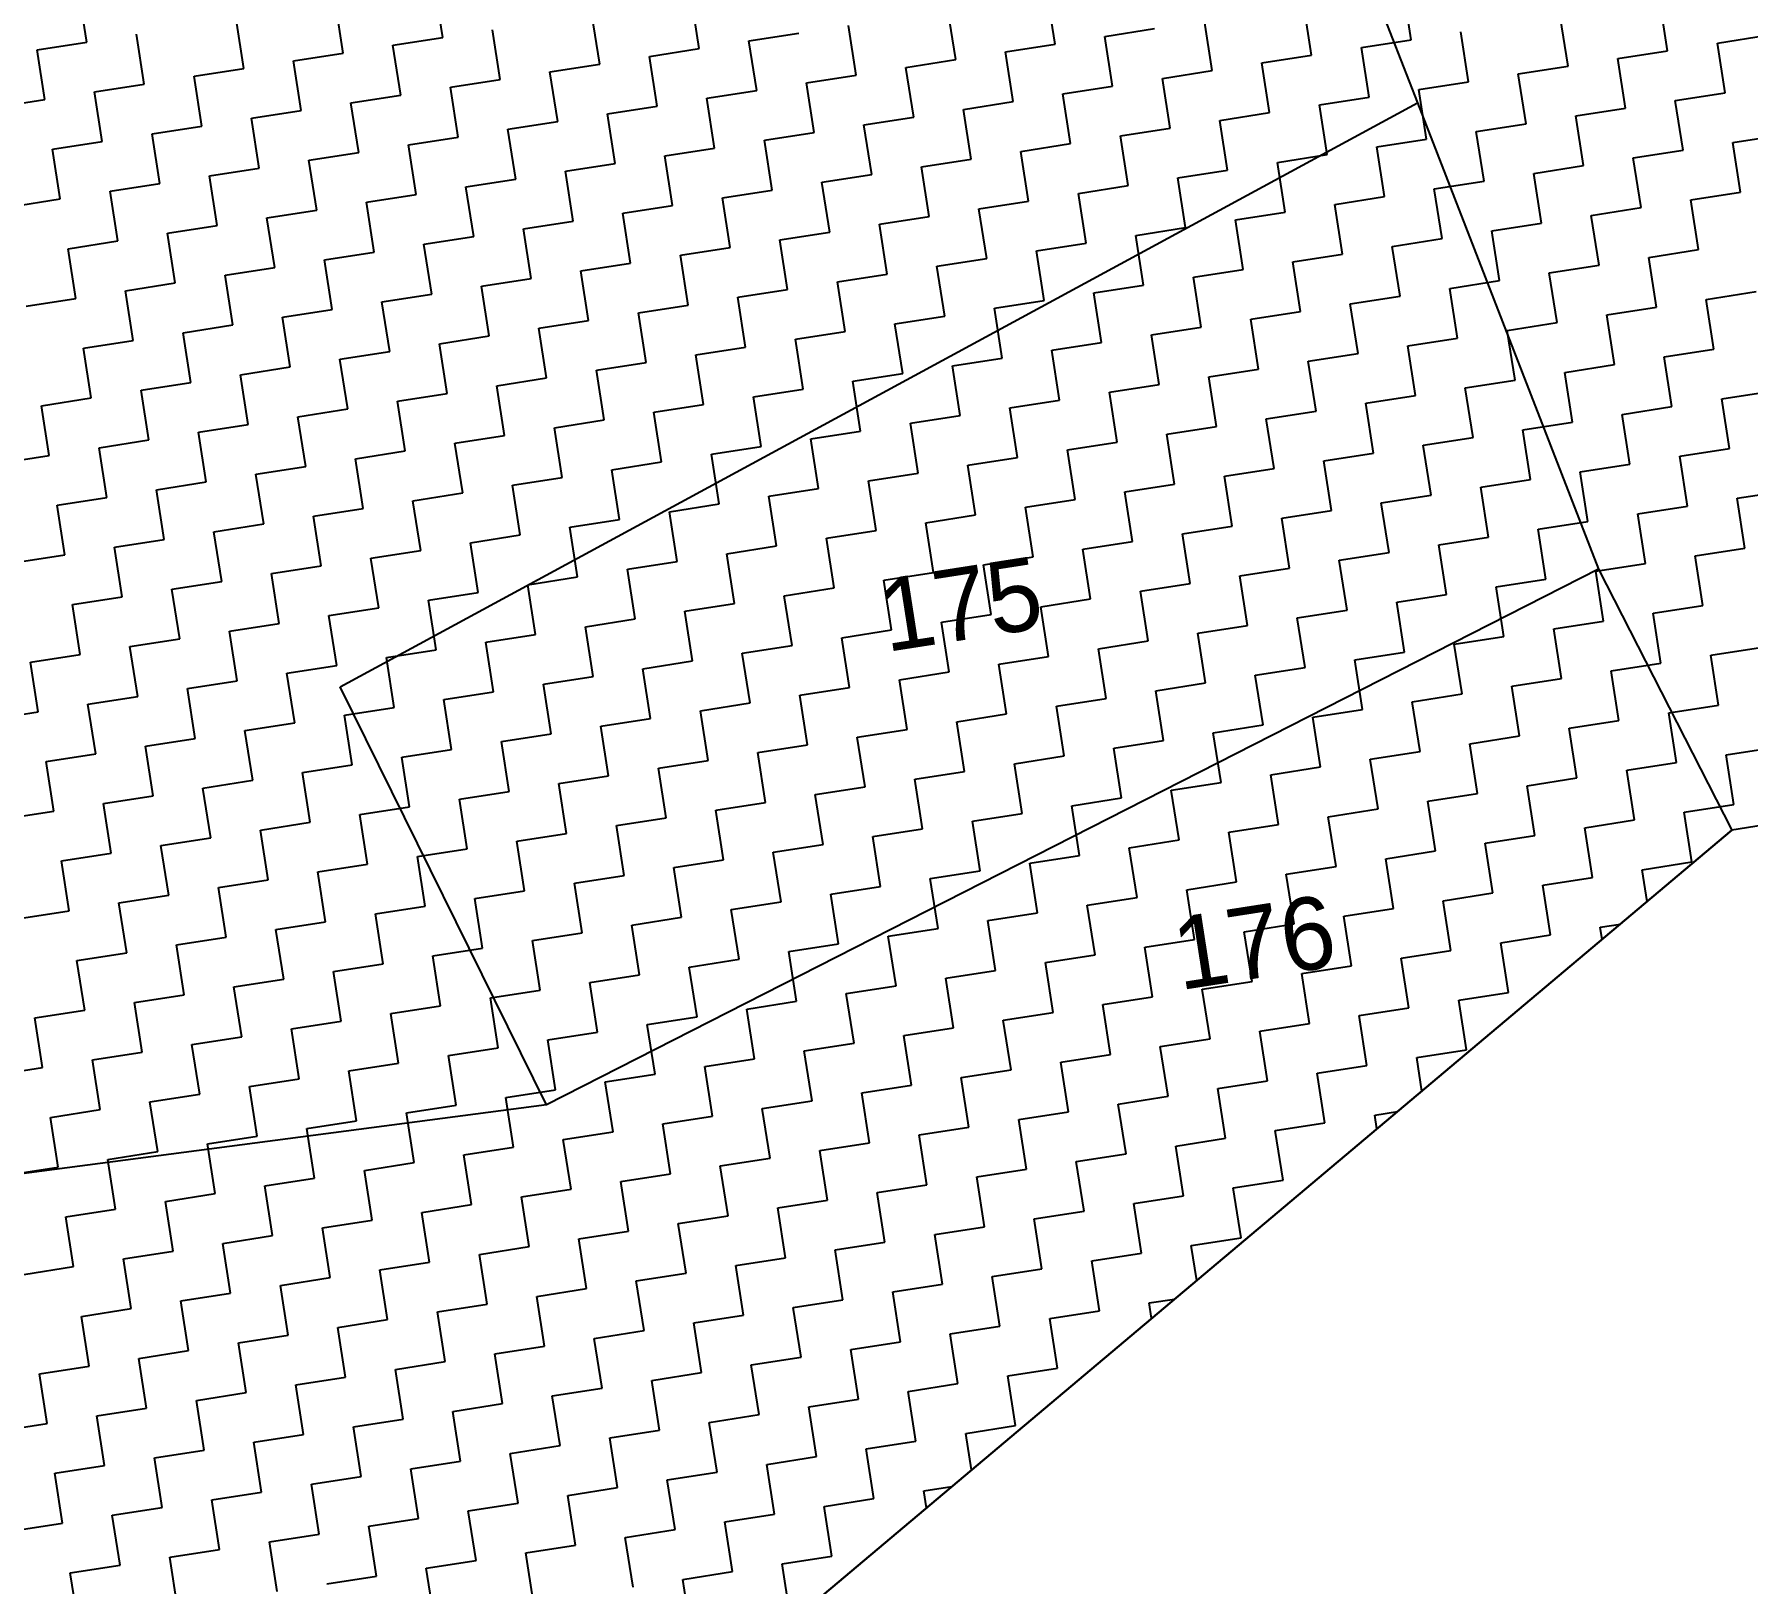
# Model space of a CAD drawing. Header units: metres. Extents: x 288492 to 290465, y 1999120 to 2001541.
# Drawn here: x 289925 to 290093.8, y 1999695.8 to 1999848.5 of the extents above; entities that cross this region are included whole.
import ezdxf
from ezdxf.enums import TextEntityAlignment as Align

# ---------------------------------------------------------------- set-up
doc = ezdxf.new("R2010")
doc.units = ezdxf.units.M
doc.header["$MEASUREMENT"] = 0
for name, color, linetype in [('POLY_HATCH', 12, 'Continuous'), ('POLY_PARCEL', 6, 'Continuous'), ('TEXT_PARCEL', 7, 'Continuous'), ('V_BOUND_LINE', 7, 'Continuous')]:
    doc.layers.add(name, color=color, linetype=linetype)
doc.styles.add('TEXT_MAP', font='KRDEV050.TTF')

# ---------------------------------------------------------------- blocks, each defined once
blk = doc.blocks.new('25')
at = {"layer": 'POLY_HATCH', "linetype": 'Continuous'}
for p, q in [((289985.35, 1999811.92), (289984.58, 1999816.98)), ((289949.19, 1999811.61), (289948.42, 1999816.67)), ((289975.24, 1999810.39), (289974.47, 1999815.45)), ((290011.4, 1999810.7), (290010.63, 1999815.76)), ((290047.56, 1999811.01), (290046.79, 1999816.07)), ((290083.72, 1999811.33), (290082.96, 1999816.38)), ((290109.77, 1999810.1), (290109, 1999815.16)), ((289965.12, 1999808.86), (289964.36, 1999813.91)), ((290001.29, 1999809.17), (290000.52, 1999814.22)), ((290037.45, 1999809.48), (290036.68, 1999814.54)), ((290063.5, 1999808.26), (290062.73, 1999813.31)), ((290073.61, 1999809.79), (290072.84, 1999814.85)), ((290099.66, 1999808.57), (290098.89, 1999813.63)), ((289944.13, 1999810.84), (289949.19, 1999811.61)), ((289955.01, 1999807.32), (289954.24, 1999812.38)), ((289980.29, 1999811.16), (289985.35, 1999811.92)), ((289991.17, 1999807.63), (289990.41, 1999812.69)), ((290016.46, 1999811.47), (290021.51, 1999812.24)), ((290017.22, 1999806.41), (290016.46, 1999811.47)), ((290027.33, 1999807.95), (290026.57, 1999813)), ((290052.62, 1999811.78), (290057.67, 1999812.55)), ((290053.38, 1999806.72), (290052.62, 1999811.78)), ((290089.55, 1999807.04), (290088.78, 1999812.09)), ((290114.83, 1999810.87), (290119.88, 1999811.64)), ((289944.9, 1999805.79), (289944.13, 1999810.84)), ((289970.18, 1999809.62), (289975.24, 1999810.39)), ((289981.06, 1999806.1), (289980.29, 1999811.16)), ((290006.34, 1999809.93), (290011.4, 1999810.7)), ((290007.11, 1999804.88), (290006.34, 1999809.93)), ((290042.5, 1999810.25), (290047.56, 1999811.01)), ((290043.27, 1999805.19), (290042.5, 1999810.25)), ((290068.55, 1999809.02), (290073.61, 1999809.79)), ((290078.67, 1999810.56), (290083.72, 1999811.33)), ((290079.43, 1999805.5), (290078.67, 1999810.56)), ((290104.71, 1999809.34), (290109.77, 1999810.1)), ((290115.59, 1999805.81), (290114.83, 1999810.87)), ((289960.07, 1999808.09), (289965.12, 1999808.86)), ((289960.83, 1999803.03), (289960.07, 1999808.09)), ((289970.95, 1999804.57), (289970.18, 1999809.62)), ((289996.23, 1999808.4), (290001.29, 1999809.17)), ((289997, 1999803.34), (289996.23, 1999808.4)), ((290032.39, 1999808.71), (290037.45, 1999809.48)), ((290033.16, 1999803.66), (290032.39, 1999808.71)), ((290058.44, 1999807.49), (290063.5, 1999808.26)), ((290069.32, 1999803.97), (290068.55, 1999809.02)), ((290094.6, 1999807.8), (290099.66, 1999808.57)), ((290105.48, 1999804.28), (290104.71, 1999809.34)), ((289949.95, 1999806.56), (289955.01, 1999807.32)), ((289950.72, 1999801.5), (289949.95, 1999806.56)), ((289986.12, 1999806.87), (289991.17, 1999807.63)), ((289986.88, 1999801.81), (289986.12, 1999806.87)), ((290012.17, 1999805.65), (290017.22, 1999806.41)), ((290022.28, 1999807.18), (290027.33, 1999807.95)), ((290023.05, 1999802.12), (290022.28, 1999807.18)), ((290048.33, 1999805.96), (290053.38, 1999806.72)), ((290059.21, 1999802.43), (290058.44, 1999807.49)), ((290084.49, 1999806.27), (290089.55, 1999807.04)), ((290085.26, 1999801.21), (290084.49, 1999806.27)), ((290095.37, 1999802.75), (290094.6, 1999807.8)), ((289939.84, 1999805.02), (289944.9, 1999805.79)), ((289965.89, 1999803.8), (289970.95, 1999804.57)), ((289976, 1999805.33), (289981.06, 1999806.1)), ((289976.77, 1999800.28), (289976, 1999805.33)), ((290002.05, 1999804.11), (290007.11, 1999804.88)), ((290012.93, 1999800.59), (290012.17, 1999805.65)), ((290038.21, 1999804.42), (290043.27, 1999805.19)), ((290049.09, 1999800.9), (290048.33, 1999805.96)), ((290074.38, 1999804.74), (290079.43, 1999805.5)), ((290075.14, 1999799.68), (290074.38, 1999804.74)), ((290110.54, 1999805.05), (290115.59, 1999805.81)), ((290111.3, 1999799.99), (290110.54, 1999805.05)), ((289955.78, 1999802.27), (289960.83, 1999803.03)), ((289966.66, 1999798.74), (289965.89, 1999803.8)), ((289991.94, 1999802.58), (289997, 1999803.34)), ((290002.82, 1999799.06), (290002.05, 1999804.11)), ((290028.1, 1999802.89), (290033.16, 1999803.66)), ((290028.87, 1999797.83), (290028.1, 1999802.89)), ((290038.98, 1999799.37), (290038.21, 1999804.42)), ((290064.26, 1999803.2), (290069.32, 1999803.97)), ((290065.03, 1999798.14), (290064.26, 1999803.2)), ((290100.43, 1999803.51), (290105.48, 1999804.28)), ((290101.19, 1999798.46), (290100.43, 1999803.51)), ((289945.67, 1999800.73), (289950.72, 1999801.5)), ((289956.55, 1999797.21), (289955.78, 1999802.27)), ((289981.83, 1999801.04), (289986.88, 1999801.81)), ((289982.59, 1999795.99), (289981.83, 1999801.04)), ((289992.71, 1999797.52), (289991.94, 1999802.58)), ((290017.99, 1999801.36), (290023.05, 1999802.12)), ((290018.76, 1999796.3), (290017.99, 1999801.36)), ((290054.15, 1999801.67), (290059.21, 1999802.43)), ((290054.92, 1999796.61), (290054.15, 1999801.67)), ((290080.2, 1999800.45), (290085.26, 1999801.21)), ((290090.31, 1999801.98), (290095.37, 1999802.75)), ((290091.08, 1999796.92), (290090.31, 1999801.98)), ((290116.36, 1999800.76), (290121.42, 1999801.52)), ((289946.43, 1999795.68), (289945.67, 1999800.73)), ((289971.71, 1999799.51), (289976.77, 1999800.28)), ((289972.48, 1999794.45), (289971.71, 1999799.51)), ((290007.88, 1999799.82), (290012.93, 1999800.59)), ((290008.64, 1999794.77), (290007.88, 1999799.82)), ((290033.93, 1999798.6), (290038.98, 1999799.37)), ((290044.04, 1999800.13), (290049.09, 1999800.9)), ((290044.8, 1999795.08), (290044.04, 1999800.13)), ((290070.09, 1999798.91), (290075.14, 1999799.68)), ((290080.97, 1999795.39), (290080.2, 1999800.45)), ((290106.25, 1999799.22), (290111.3, 1999799.99)), ((290117.13, 1999795.7), (290116.36, 1999800.76)), ((289961.6, 1999797.98), (289966.66, 1999798.74)), ((289962.37, 1999792.92), (289961.6, 1999797.98)), ((289997.76, 1999798.29), (290002.82, 1999799.06)), ((289998.53, 1999793.23), (289997.76, 1999798.29)), ((290023.81, 1999797.07), (290028.87, 1999797.83)), ((290034.69, 1999793.54), (290033.93, 1999798.6)), ((290059.97, 1999797.38), (290065.03, 1999798.14)), ((290070.85, 1999793.86), (290070.09, 1999798.91)), ((290096.14, 1999797.69), (290101.19, 1999798.46)), ((290096.9, 1999792.63), (290096.14, 1999797.69)), ((290107.02, 1999794.17), (290106.25, 1999799.22)), ((289951.49, 1999796.44), (289956.55, 1999797.21)), ((289952.26, 1999791.39), (289951.49, 1999796.44)), ((289977.54, 1999795.22), (289982.59, 1999795.99)), ((289987.65, 1999796.75), (289992.71, 1999797.52)), ((289988.42, 1999791.7), (289987.65, 1999796.75)), ((290013.7, 1999795.53), (290018.76, 1999796.3)), ((290024.58, 1999792.01), (290023.81, 1999797.07)), ((290049.86, 1999795.84), (290054.92, 1999796.61)), ((290050.63, 1999790.79), (290049.86, 1999795.84)), ((290060.74, 1999792.32), (290059.97, 1999797.38)), ((290086.02, 1999796.16), (290091.08, 1999796.92)), ((290086.79, 1999791.1), (290086.02, 1999796.16)), ((289941.38, 1999794.91), (289946.43, 1999795.68)), ((289967.42, 1999793.69), (289972.48, 1999794.45)), ((289978.3, 1999790.16), (289977.54, 1999795.22)), ((290003.59, 1999794), (290008.64, 1999794.77)), ((290014.47, 1999790.48), (290013.7, 1999795.53)), ((290039.75, 1999794.31), (290044.8, 1999795.08)), ((290040.52, 1999789.25), (290039.75, 1999794.31)), ((290075.91, 1999794.62), (290080.97, 1999795.39)), ((290076.68, 1999789.57), (290075.91, 1999794.62)), ((290101.96, 1999793.4), (290107.02, 1999794.17)), ((290112.07, 1999794.93), (290117.13, 1999795.7)), ((290112.84, 1999789.88), (290112.07, 1999794.93)), ((289957.31, 1999792.15), (289962.37, 1999792.92)), ((289968.19, 1999788.63), (289967.42, 1999793.69)), ((289993.47, 1999792.46), (289998.53, 1999793.23)), ((289994.24, 1999787.41), (289993.47, 1999792.46)), ((290004.35, 1999788.94), (290003.59, 1999794)), ((290029.64, 1999792.78), (290034.69, 1999793.54)), ((290030.4, 1999787.72), (290029.64, 1999792.78)), ((290055.68, 1999791.55), (290060.74, 1999792.32)), ((290065.8, 1999793.09), (290070.85, 1999793.86)), ((290066.56, 1999788.03), (290065.8, 1999793.09)), ((290091.85, 1999791.87), (290096.9, 1999792.63)), ((290102.73, 1999788.34), (290101.96, 1999793.4)), ((289947.2, 1999790.62), (289952.26, 1999791.39)), ((289947.97, 1999785.56), (289947.2, 1999790.62)), ((289958.08, 1999787.1), (289957.31, 1999792.15)), ((289983.36, 1999790.93), (289988.42, 1999791.7)), ((289984.13, 1999785.87), (289983.36, 1999790.93)), ((290019.52, 1999791.24), (290024.58, 1999792.01)), ((290020.29, 1999786.19), (290019.52, 1999791.24)), ((290045.57, 1999790.02), (290050.63, 1999790.79)), ((290056.45, 1999786.5), (290055.68, 1999791.55)), ((290081.73, 1999790.33), (290086.79, 1999791.1)), ((290092.61, 1999786.81), (290091.85, 1999791.87)), ((289973.25, 1999789.4), (289978.3, 1999790.16)), ((289974.01, 1999784.34), (289973.25, 1999789.4)), ((289999.3, 1999788.18), (290004.35, 1999788.94)), ((290009.41, 1999789.71), (290014.47, 1999790.48)), ((290010.18, 1999784.65), (290009.41, 1999789.71)), ((290035.46, 1999788.49), (290040.52, 1999789.25)), ((290046.34, 1999784.96), (290045.57, 1999790.02)), ((290071.62, 1999788.8), (290076.68, 1999789.57)), ((290082.5, 1999785.28), (290081.73, 1999790.33)), ((290107.78, 1999789.11), (290112.84, 1999789.88)), ((290108.55, 1999784.05), (290107.78, 1999789.11)), ((289953.02, 1999786.33), (289958.08, 1999787.1)), ((289963.14, 1999787.86), (289968.19, 1999788.63)), ((289963.9, 1999782.81), (289963.14, 1999787.86)), ((289989.18, 1999786.64), (289994.24, 1999787.41)), ((290000.06, 1999783.12), (289999.3, 1999788.18)), ((290025.35, 1999786.95), (290030.4, 1999787.72)), ((290036.23, 1999783.43), (290035.46, 1999788.49)), ((290061.51, 1999787.27), (290066.56, 1999788.03)), ((290062.27, 1999782.21), (290061.51, 1999787.27)), ((290072.39, 1999783.74), (290071.62, 1999788.8)), ((290097.67, 1999787.58), (290102.73, 1999788.34)), ((290098.44, 1999782.52), (290097.67, 1999787.58)), ((289942.91, 1999784.8), (289947.97, 1999785.56)), ((289953.79, 1999781.27), (289953.02, 1999786.33)), ((289979.07, 1999785.11), (289984.13, 1999785.87)), ((289989.95, 1999781.59), (289989.18, 1999786.64)), ((290015.23, 1999785.42), (290020.29, 1999786.19)), ((290016, 1999780.36), (290015.23, 1999785.42)), ((290026.11, 1999781.9), (290025.35, 1999786.95)), ((290051.39, 1999785.73), (290056.45, 1999786.5)), ((290052.16, 1999780.68), (290051.39, 1999785.73)), ((290087.56, 1999786.04), (290092.61, 1999786.81)), ((290088.32, 1999780.99), (290087.56, 1999786.04)), ((290113.61, 1999784.82), (290118.66, 1999785.59)), ((289968.96, 1999783.57), (289974.01, 1999784.34)), ((289979.84, 1999780.05), (289979.07, 1999785.11)), ((290005.12, 1999783.89), (290010.18, 1999784.65)), ((290005.89, 1999778.83), (290005.12, 1999783.89)), ((290041.28, 1999784.2), (290046.34, 1999784.96)), ((290042.05, 1999779.14), (290041.28, 1999784.2)), ((290067.33, 1999782.98), (290072.39, 1999783.74)), ((290077.44, 1999784.51), (290082.5, 1999785.28)), ((290078.21, 1999779.45), (290077.44, 1999784.51)), ((290103.49, 1999783.29), (290108.55, 1999784.05)), ((290114.37, 1999779.76), (290113.61, 1999784.82)), ((289958.85, 1999782.04), (289963.9, 1999782.81)), ((289959.61, 1999776.98), (289958.85, 1999782.04)), ((289969.73, 1999778.52), (289968.96, 1999783.57)), ((289995.01, 1999782.35), (290000.06, 1999783.12)), ((289995.77, 1999777.3), (289995.01, 1999782.35)), ((290021.06, 1999781.13), (290026.11, 1999781.9)), ((290031.17, 1999782.66), (290036.23, 1999783.43)), ((290031.94, 1999777.61), (290031.17, 1999782.66)), ((290057.22, 1999781.44), (290062.27, 1999782.21)), ((290068.1, 1999777.92), (290067.33, 1999782.98)), ((290093.38, 1999781.75), (290098.44, 1999782.52)), ((290104.26, 1999778.23), (290103.49, 1999783.29)), ((289948.73, 1999780.51), (289953.79, 1999781.27)), ((289949.5, 1999775.45), (289948.73, 1999780.51)), ((289984.89, 1999780.82), (289989.95, 1999781.59)), ((289985.66, 1999775.76), (289984.89, 1999780.82)), ((290010.94, 1999779.6), (290016, 1999780.36)), ((290021.82, 1999776.07), (290021.06, 1999781.13)), ((290047.11, 1999779.91), (290052.16, 1999780.68)), ((290057.99, 1999776.39), (290057.22, 1999781.44)), ((290083.27, 1999780.22), (290088.32, 1999780.99)), ((290084.03, 1999775.16), (290083.27, 1999780.22)), ((290094.15, 1999776.7), (290093.38, 1999781.75)), ((289964.67, 1999777.75), (289969.73, 1999778.52)), ((289974.78, 1999779.28), (289979.84, 1999780.05)), ((289975.55, 1999774.23), (289974.78, 1999779.28)), ((290000.83, 1999778.06), (290005.89, 1999778.83)), ((290011.71, 1999774.54), (290010.94, 1999779.6)), ((290036.99, 1999778.37), (290042.05, 1999779.14)), ((290047.87, 1999774.85), (290047.11, 1999779.91)), ((290073.15, 1999778.69), (290078.21, 1999779.45)), ((290073.92, 1999773.63), (290073.15, 1999778.69)), ((290109.32, 1999779), (290114.37, 1999779.76)), ((290110.08, 1999773.94), (290109.32, 1999779)), ((289954.56, 1999776.22), (289959.61, 1999776.98)), ((289965.44, 1999772.69), (289964.67, 1999777.75)), ((289990.72, 1999776.53), (289995.77, 1999777.3)), ((290001.6, 1999773.01), (290000.83, 1999778.06)), ((290026.88, 1999776.84), (290031.94, 1999777.61)), ((290027.65, 1999771.78), (290026.88, 1999776.84)), ((290037.76, 1999773.32), (290036.99, 1999778.37)), ((290063.04, 1999777.15), (290068.1, 1999777.92)), ((290063.81, 1999772.1), (290063.04, 1999777.15)), ((290089.09, 1999775.93), (290094.15, 1999776.7)), ((290099.2, 1999777.46), (290104.26, 1999778.23)), ((290099.97, 1999772.41), (290099.2, 1999777.46)), ((289944.44, 1999774.68), (289949.5, 1999775.45)), ((289955.32, 1999771.16), (289954.56, 1999776.22)), ((289980.61, 1999774.99), (289985.66, 1999775.76)), ((289981.37, 1999769.94), (289980.61, 1999774.99)), ((289991.48, 1999771.47), (289990.72, 1999776.53)), ((290016.77, 1999775.31), (290021.82, 1999776.07)), ((290017.53, 1999770.25), (290016.77, 1999775.31)), ((290052.93, 1999775.62), (290057.99, 1999776.39)), ((290053.7, 1999770.56), (290052.93, 1999775.62)), ((290078.98, 1999774.4), (290084.03, 1999775.16)), ((290089.86, 1999770.87), (290089.09, 1999775.93)), ((290115.14, 1999774.71), (290120.2, 1999775.48)), ((289945.21, 1999769.63), (289944.44, 1999774.68)), ((289970.49, 1999773.46), (289975.55, 1999774.23)), ((289971.26, 1999768.4), (289970.49, 1999773.46)), ((290006.65, 1999773.77), (290011.71, 1999774.54)), ((290007.42, 1999768.72), (290006.65, 1999773.77)), ((290032.7, 1999772.55), (290037.76, 1999773.32)), ((290042.82, 1999774.08), (290047.87, 1999774.85)), ((290043.58, 1999769.03), (290042.82, 1999774.08)), ((290068.86, 1999772.86), (290073.92, 1999773.63)), ((290079.74, 1999769.34), (290078.98, 1999774.4)), ((290105.03, 1999773.17), (290110.08, 1999773.94)), ((290105.79, 1999768.12), (290105.03, 1999773.17)), ((290115.91, 1999769.65), (290115.14, 1999774.71)), ((289960.38, 1999771.93), (289965.44, 1999772.69)), ((289961.15, 1999766.87), (289960.38, 1999771.93)), ((289986.43, 1999770.71), (289991.48, 1999771.47)), ((289996.54, 1999772.24), (290001.6, 1999773.01)), ((289997.31, 1999767.18), (289996.54, 1999772.24)), ((290022.59, 1999771.02), (290027.65, 1999771.78)), ((290033.47, 1999767.49), (290032.7, 1999772.55)), ((290058.75, 1999771.33), (290063.81, 1999772.1)), ((290069.63, 1999767.81), (290068.86, 1999772.86)), ((290094.91, 1999771.64), (290099.97, 1999772.41)), ((290095.68, 1999766.58), (290094.91, 1999771.64)), ((289950.27, 1999770.39), (289955.32, 1999771.16)), ((289951.03, 1999765.34), (289950.27, 1999770.39)), ((289976.32, 1999769.17), (289981.37, 1999769.94)), ((289987.2, 1999765.65), (289986.43, 1999770.71)), ((290012.48, 1999769.48), (290017.53, 1999770.25)), ((290023.36, 1999765.96), (290022.59, 1999771.02)), ((290048.64, 1999769.8), (290053.7, 1999770.56)), ((290049.41, 1999764.74), (290048.64, 1999769.8)), ((290059.52, 1999766.27), (290058.75, 1999771.33)), ((290084.8, 1999770.11), (290089.86, 1999770.87)), ((290085.57, 1999765.05), (290084.8, 1999770.11)), ((289940.15, 1999768.86), (289945.21, 1999769.63)), ((289966.2, 1999767.64), (289971.26, 1999768.4)), ((289977.08, 1999764.12), (289976.32, 1999769.17)), ((290002.36, 1999767.95), (290007.42, 1999768.72)), ((290003.13, 1999762.89), (290002.36, 1999767.95)), ((290013.24, 1999764.43), (290012.48, 1999769.48)), ((290038.53, 1999768.26), (290043.58, 1999769.03)), ((290039.29, 1999763.21), (290038.53, 1999768.26)), ((290074.69, 1999768.57), (290079.74, 1999769.34)), ((290075.46, 1999763.52), (290074.69, 1999768.57)), ((290100.74, 1999767.35), (290105.79, 1999768.12)), ((290110.85, 1999768.89), (290115.91, 1999769.65)), ((290111.62, 1999763.83), (290110.85, 1999768.89)), ((289956.09, 1999766.1), (289961.15, 1999766.87)), ((289966.97, 1999762.58), (289966.2, 1999767.64)), ((289992.25, 1999766.42), (289997.31, 1999767.18)), ((289993.02, 1999761.36), (289992.25, 1999766.42)), ((290028.41, 1999766.73), (290033.47, 1999767.49)), ((290029.18, 1999761.67), (290028.41, 1999766.73)), ((290054.46, 1999765.51), (290059.52, 1999766.27)), ((290064.58, 1999767.04), (290069.63, 1999767.81)), ((290065.34, 1999761.98), (290064.58, 1999767.04)), ((290090.62, 1999765.82), (290095.68, 1999766.58)), ((290101.5, 1999762.29), (290100.74, 1999767.35)), ((289945.98, 1999764.57), (289951.03, 1999765.34)), ((289946.74, 1999759.51), (289945.98, 1999764.57)), ((289956.86, 1999761.05), (289956.09, 1999766.1)), ((289982.14, 1999764.88), (289987.2, 1999765.65)), ((289982.91, 1999759.83), (289982.14, 1999764.88)), ((290018.3, 1999765.19), (290023.36, 1999765.96)), ((290019.07, 1999760.14), (290018.3, 1999765.19)), ((290044.35, 1999763.97), (290049.41, 1999764.74)), ((290055.23, 1999760.45), (290054.46, 1999765.51)), ((290080.51, 1999764.28), (290085.57, 1999765.05)), ((290091.39, 1999760.76), (290090.62, 1999765.82)), ((290116.67, 1999764.6), (290121.73, 1999765.36)), ((290117.44, 1999759.54), (290116.67, 1999764.6)), ((289972.03, 1999763.35), (289977.08, 1999764.12)), ((289972.79, 1999758.29), (289972.03, 1999763.35)), ((289998.08, 1999762.13), (290003.13, 1999762.89)), ((290008.19, 1999763.66), (290013.24, 1999764.43)), ((290008.95, 1999758.6), (290008.19, 1999763.66)), ((290034.24, 1999762.44), (290039.29, 1999763.21)), ((290045.12, 1999758.92), (290044.35, 1999763.97)), ((290070.4, 1999762.75), (290075.46, 1999763.52)), ((290071.17, 1999757.69), (290070.4, 1999762.75)), ((290081.28, 1999759.23), (290080.51, 1999764.28)), ((290106.56, 1999763.06), (290111.62, 1999763.83)), ((290107.33, 1999758.01), (290106.56, 1999763.06)), ((289951.8, 1999760.28), (289956.86, 1999761.05)), ((289961.91, 1999761.81), (289966.97, 1999762.58)), ((289962.68, 1999756.76), (289961.91, 1999761.81)), ((289987.96, 1999760.59), (289993.02, 1999761.36)), ((289998.84, 1999757.07), (289998.08, 1999762.13)), ((290024.12, 1999760.9), (290029.18, 1999761.67)), ((290035, 1999757.38), (290034.24, 1999762.44)), ((290060.29, 1999761.22), (290065.34, 1999761.98)), ((290061.05, 1999756.16), (290060.29, 1999761.22)), ((290096.45, 1999761.53), (290101.5, 1999762.29)), ((290097.21, 1999756.47), (290096.45, 1999761.53)), ((289941.69, 1999758.75), (289946.74, 1999759.51)), ((289952.57, 1999755.22), (289951.8, 1999760.28)), ((289977.85, 1999759.06), (289982.91, 1999759.83)), ((289988.73, 1999755.54), (289987.96, 1999760.59)), ((290014.01, 1999759.37), (290019.07, 1999760.14)), ((290014.78, 1999754.31), (290014.01, 1999759.37)), ((290024.89, 1999755.85), (290024.12, 1999760.9)), ((290050.17, 1999759.68), (290055.23, 1999760.45)), ((290050.94, 1999754.63), (290050.17, 1999759.68)), ((290086.33, 1999759.99), (290091.39, 1999760.76)), ((290087.1, 1999754.94), (290086.33, 1999759.99)), ((290112.38, 1999758.77), (290117.44, 1999759.54)), ((289967.74, 1999757.53), (289972.79, 1999758.29)), ((289968.5, 1999752.47), (289967.74, 1999757.53)), ((289978.62, 1999754), (289977.85, 1999759.06)), ((290003.9, 1999757.84), (290008.95, 1999758.6)), ((290004.67, 1999752.78), (290003.9, 1999757.84)), ((290040.06, 1999758.15), (290045.12, 1999758.92)), ((290040.83, 1999753.09), (290040.06, 1999758.15)), ((290066.11, 1999756.93), (290071.17, 1999757.69)), ((290076.22, 1999758.46), (290081.28, 1999759.23)), ((290076.99, 1999753.4), (290076.22, 1999758.46)), ((290102.27, 1999757.24), (290107.33, 1999758.01)), ((290113.15, 1999753.72), (290112.38, 1999758.77)), ((289957.62, 1999755.99), (289962.68, 1999756.76)), ((289958.39, 1999750.93), (289957.62, 1999755.99)), ((289993.79, 1999756.3), (289998.84, 1999757.07)), ((289994.55, 1999751.25), (289993.79, 1999756.3)), ((290019.83, 1999755.08), (290024.89, 1999755.85)), ((290029.95, 1999756.61), (290035, 1999757.38)), ((290030.71, 1999751.56), (290029.95, 1999756.61)), ((290056, 1999755.39), (290061.05, 1999756.16)), ((290066.88, 1999751.87), (290066.11, 1999756.93)), ((290092.16, 1999755.7), (290097.21, 1999756.47)), ((290103.04, 1999752.18), (290102.27, 1999757.24)), ((289947.51, 1999754.46), (289952.57, 1999755.22)), ((289948.28, 1999749.4), (289947.51, 1999754.46)), ((289983.67, 1999754.77), (289988.73, 1999755.54)), ((289984.44, 1999749.71), (289983.67, 1999754.77)), ((290009.72, 1999753.55), (290014.78, 1999754.31)), ((290020.6, 1999750.02), (290019.83, 1999755.08)), ((290045.88, 1999753.86), (290050.94, 1999754.63)), ((290056.76, 1999750.34), (290056, 1999755.39)), ((290082.05, 1999754.17), (290087.1, 1999754.94)), ((290082.81, 1999749.11), (290082.05, 1999754.17)), ((290092.92, 1999750.65), (290092.16, 1999755.7)), ((289963.45, 1999751.7), (289968.5, 1999752.47)), ((289973.56, 1999753.24), (289978.62, 1999754)), ((289974.33, 1999748.18), (289973.56, 1999753.24)), ((289999.61, 1999752.01), (290004.67, 1999752.78)), ((290010.49, 1999748.49), (290009.72, 1999753.55)), ((290035.77, 1999752.33), (290040.83, 1999753.09)), ((290036.54, 1999747.27), (290035.77, 1999752.33)), ((290046.65, 1999748.8), (290045.88, 1999753.86)), ((290071.93, 1999752.64), (290076.99, 1999753.4)), ((290072.7, 1999747.58), (290071.93, 1999752.64)), ((290108.09, 1999752.95), (290113.15, 1999753.72)), ((290108.86, 1999747.89), (290108.09, 1999752.95)), ((289953.33, 1999750.17), (289958.39, 1999750.93)), ((289964.21, 1999746.65), (289963.45, 1999751.7)), ((289989.5, 1999750.48), (289994.55, 1999751.25)), ((290000.38, 1999746.96), (289999.61, 1999752.01)), ((290025.66, 1999750.79), (290030.71, 1999751.56)), ((290026.42, 1999745.74), (290025.66, 1999750.79)), ((290061.82, 1999751.1), (290066.88, 1999751.87)), ((290062.59, 1999746.05), (290061.82, 1999751.1)), ((290087.87, 1999749.88), (290092.92, 1999750.65)), ((290097.98, 1999751.42), (290103.04, 1999752.18)), ((290098.75, 1999746.36), (290097.98, 1999751.42)), ((289943.22, 1999748.63), (289948.28, 1999749.4)), ((289954.1, 1999745.11), (289953.33, 1999750.17)), ((289979.38, 1999748.95), (289984.44, 1999749.71)), ((289980.15, 1999743.89), (289979.38, 1999748.95)), ((289990.26, 1999745.42), (289989.5, 1999750.48)), ((290015.54, 1999749.26), (290020.6, 1999750.02)), ((290016.31, 1999744.2), (290015.54, 1999749.26)), ((290041.59, 1999748.04), (290046.65, 1999748.8)), ((290051.71, 1999749.57), (290056.76, 1999750.34)), ((290052.47, 1999744.51), (290051.71, 1999749.57)), ((290077.76, 1999748.35), (290082.81, 1999749.11)), ((290088.64, 1999744.83), (290087.87, 1999749.88)), ((290113.92, 1999748.66), (290118.97, 1999749.43)), ((289943.99, 1999743.58), (289943.22, 1999748.63)), ((289969.27, 1999747.41), (289974.33, 1999748.18)), ((289970.04, 1999742.36), (289969.27, 1999747.41)), ((290005.43, 1999747.72), (290010.49, 1999748.49)), ((290006.2, 1999742.67), (290005.43, 1999747.72)), ((290031.48, 1999746.5), (290036.54, 1999747.27)), ((290042.36, 1999742.98), (290041.59, 1999748.04)), ((290067.64, 1999746.81), (290072.7, 1999747.58)), ((290078.52, 1999743.29), (290077.76, 1999748.35)), ((290103.8, 1999747.13), (290108.86, 1999747.89)), ((290104.57, 1999742.07), (290103.8, 1999747.13)), ((290114.68, 1999743.6), (290113.92, 1999748.66)), ((289959.16, 1999745.88), (289964.21, 1999746.65)), ((289959.92, 1999740.82), (289959.16, 1999745.88)), ((289985.21, 1999744.66), (289990.26, 1999745.42)), ((289995.32, 1999746.19), (290000.38, 1999746.96)), ((289996.09, 1999741.13), (289995.32, 1999746.19)), ((290021.37, 1999744.97), (290026.42, 1999745.74)), ((290032.25, 1999741.45), (290031.48, 1999746.5)), ((290057.53, 1999745.28), (290062.59, 1999746.05)), ((290068.41, 1999741.76), (290067.64, 1999746.81)), ((290093.69, 1999745.59), (290098.75, 1999746.36)), ((290094.46, 1999740.54), (290093.69, 1999745.59)), ((289938.93, 1999742.81), (289943.99, 1999743.58)), ((289949.04, 1999744.34), (289954.1, 1999745.11)), ((289949.81, 1999739.29), (289949.04, 1999744.34)), ((289975.09, 1999743.12), (289980.15, 1999743.89)), ((289985.97, 1999739.6), (289985.21, 1999744.66)), ((290011.26, 1999743.43), (290016.31, 1999744.2)), ((290022.14, 1999739.91), (290021.37, 1999744.97)), ((290047.42, 1999743.75), (290052.47, 1999744.51)), ((290048.18, 1999738.69), (290047.42, 1999743.75)), ((290058.3, 1999740.22), (290057.53, 1999745.28)), ((290083.58, 1999744.06), (290088.64, 1999744.83)), ((290084.35, 1999739), (290083.58, 1999744.06)), ((290109.63, 1999742.84), (290114.68, 1999743.6)), ((289964.98, 1999741.59), (289970.04, 1999742.36)), ((289975.86, 1999738.07), (289975.09, 1999743.12)), ((290001.14, 1999741.9), (290006.2, 1999742.67)), ((290001.91, 1999736.84), (290001.14, 1999741.9)), ((290012.02, 1999738.38), (290011.26, 1999743.43)), ((290037.3, 1999742.21), (290042.36, 1999742.98)), ((290038.07, 1999737.16), (290037.3, 1999742.21)), ((290073.47, 1999742.52), (290078.52, 1999743.29)), ((290074.23, 1999737.47), (290073.47, 1999742.52)), ((290099.52, 1999741.3), (290104.57, 1999742.07)), ((290110.39, 1999737.78), (290109.63, 1999742.84)), ((289954.87, 1999740.06), (289959.92, 1999740.82)), ((289965.75, 1999736.53), (289964.98, 1999741.59)), ((289991.03, 1999740.37), (289996.09, 1999741.13)), ((289991.8, 1999735.31), (289991.03, 1999740.37)), ((290027.19, 1999740.68), (290032.25, 1999741.45)), ((290027.96, 1999735.62), (290027.19, 1999740.68)), ((290053.24, 1999739.46), (290058.3, 1999740.22)), ((290063.35, 1999740.99), (290068.41, 1999741.76)), ((290064.12, 1999735.93), (290063.35, 1999740.99)), ((290089.4, 1999739.77), (290094.46, 1999740.54)), ((290100.28, 1999736.25), (290099.52, 1999741.3)), ((289944.76, 1999738.52), (289949.81, 1999739.29)), ((289945.52, 1999733.46), (289944.76, 1999738.52)), ((289955.63, 1999735), (289954.87, 1999740.06)), ((289980.92, 1999738.83), (289985.97, 1999739.6)), ((289981.68, 1999733.78), (289980.92, 1999738.83)), ((290006.97, 1999737.61), (290012.02, 1999738.38)), ((290017.08, 1999739.15), (290022.14, 1999739.91)), ((290017.85, 1999734.09), (290017.08, 1999739.15)), ((290043.13, 1999737.92), (290048.18, 1999738.69)), ((290054.01, 1999734.4), (290053.24, 1999739.46)), ((290079.29, 1999738.23), (290084.35, 1999739)), ((290090.17, 1999734.71), (290089.4, 1999739.77)), ((290115.45, 1999738.55), (290120.51, 1999739.31)), ((290116.22, 1999733.49), (290115.45, 1999738.55)), ((289970.8, 1999737.3), (289975.86, 1999738.07)), ((289971.57, 1999732.24), (289970.8, 1999737.3)), ((289996.85, 1999736.08), (290001.91, 1999736.84)), ((290007.73, 1999732.55), (290006.97, 1999737.61)), ((290033.01, 1999736.39), (290038.07, 1999737.16)), ((290043.89, 1999732.87), (290043.13, 1999737.92)), ((290069.18, 1999736.7), (290074.23, 1999737.47)), ((290069.94, 1999731.64), (290069.18, 1999736.7)), ((290080.06, 1999733.18), (290079.29, 1999738.23)), ((290105.34, 1999737.01), (290110.39, 1999737.78)), ((290106.11, 1999731.96), (290105.34, 1999737.01)), ((289950.58, 1999734.23), (289955.63, 1999735)), ((289960.69, 1999735.77), (289965.75, 1999736.53)), ((289961.46, 1999730.71), (289960.69, 1999735.77)), ((289986.74, 1999734.54), (289991.8, 1999735.31)), ((289997.62, 1999731.02), (289996.85, 1999736.08)), ((290022.9, 1999734.86), (290027.96, 1999735.62)), ((290033.78, 1999731.33), (290033.01, 1999736.39)), ((290059.06, 1999735.17), (290064.12, 1999735.93)), ((290059.83, 1999730.11), (290059.06, 1999735.17)), ((290095.23, 1999735.48), (290100.28, 1999736.25)), ((290095.99, 1999730.42), (290095.23, 1999735.48)), ((289940.47, 1999732.7), (289945.52, 1999733.46)), ((289951.35, 1999729.18), (289950.58, 1999734.23)), ((289976.63, 1999733.01), (289981.68, 1999733.78)), ((289987.51, 1999729.49), (289986.74, 1999734.54)), ((290012.79, 1999733.32), (290017.85, 1999734.09)), ((290013.56, 1999728.27), (290012.79, 1999733.32)), ((290023.67, 1999729.8), (290022.9, 1999734.86)), ((290048.95, 1999733.63), (290054.01, 1999734.4)), ((290049.72, 1999728.58), (290048.95, 1999733.63)), ((290075, 1999732.41), (290080.06, 1999733.18)), ((290085.11, 1999733.95), (290090.17, 1999734.71)), ((290085.88, 1999728.89), (290085.11, 1999733.95)), ((290111.16, 1999732.72), (290116.22, 1999733.49)), ((289966.51, 1999731.48), (289971.57, 1999732.24)), ((289967.28, 1999726.42), (289966.51, 1999731.48)), ((289977.39, 1999727.95), (289976.63, 1999733.01)), ((290002.68, 1999731.79), (290007.73, 1999732.55)), ((290003.44, 1999726.73), (290002.68, 1999731.79)), ((290038.84, 1999732.1), (290043.89, 1999732.87)), ((290039.61, 1999727.04), (290038.84, 1999732.1)), ((290064.89, 1999730.88), (290069.94, 1999731.64)), ((290075.77, 1999727.36), (290075, 1999732.41)), ((290101.05, 1999731.19), (290106.11, 1999731.96)), ((290111.93, 1999727.67), (290111.16, 1999732.72)), ((289956.4, 1999729.94), (289961.46, 1999730.71)), ((289957.17, 1999724.89), (289956.4, 1999729.94)), ((289992.56, 1999730.25), (289997.62, 1999731.02)), ((289993.33, 1999725.2), (289992.56, 1999730.25)), ((290018.61, 1999729.03), (290023.67, 1999729.8)), ((290028.73, 1999730.57), (290033.78, 1999731.33)), ((290029.49, 1999725.51), (290028.73, 1999730.57)), ((290054.77, 1999729.34), (290059.83, 1999730.11)), ((290065.65, 1999725.82), (290064.89, 1999730.88)), ((290090.94, 1999729.66), (290095.99, 1999730.42)), ((290091.7, 1999724.6), (290090.94, 1999729.66)), ((290101.82, 1999726.13), (290101.05, 1999731.19)), ((289946.29, 1999728.41), (289951.35, 1999729.18)), ((289947.06, 1999723.35), (289946.29, 1999728.41)), ((289972.34, 1999727.19), (289977.39, 1999727.95)), ((289982.45, 1999728.72), (289987.51, 1999729.49)), ((289983.22, 1999723.66), (289982.45, 1999728.72)), ((290008.5, 1999727.5), (290013.56, 1999728.27)), ((290019.38, 1999723.98), (290018.61, 1999729.03)), ((290044.66, 1999727.81), (290049.72, 1999728.58)), ((290055.54, 1999724.29), (290054.77, 1999729.34)), ((290080.82, 1999728.12), (290085.88, 1999728.89)), ((290081.59, 1999723.07), (290080.82, 1999728.12)), ((289962.23, 1999725.65), (289967.28, 1999726.42)), ((289973.1, 1999722.13), (289972.34, 1999727.19)), ((289998.39, 1999725.96), (290003.44, 1999726.73)), ((290009.27, 1999722.44), (290008.5, 1999727.5)), ((290034.55, 1999726.28), (290039.61, 1999727.04)), ((290035.32, 1999721.22), (290034.55, 1999726.28)), ((290045.43, 1999722.75), (290044.66, 1999727.81)), ((290070.71, 1999726.59), (290075.77, 1999727.36)), ((290071.48, 1999721.53), (290070.71, 1999726.59)), ((290106.87, 1999726.9), (290111.93, 1999727.67)), ((290107.36, 1999723.67), (290106.87, 1999726.9)), ((289952.11, 1999724.12), (289957.17, 1999724.89)), ((289962.99, 1999720.6), (289962.23, 1999725.65)), ((289988.27, 1999724.43), (289993.33, 1999725.2)), ((289989.04, 1999719.37), (289988.27, 1999724.43)), ((289999.15, 1999720.91), (289998.39, 1999725.96)), ((290024.44, 1999724.74), (290029.49, 1999725.51)), ((290025.2, 1999719.69), (290024.44, 1999724.74)), ((290060.6, 1999725.05), (290065.65, 1999725.82)), ((290061.36, 1999720), (290060.6, 1999725.05)), ((290086.65, 1999723.83), (290091.7, 1999724.6)), ((290096.76, 1999725.37), (290101.82, 1999726.13)), ((290097.53, 1999720.31), (290096.76, 1999725.37)), ((289942, 1999722.59), (289947.06, 1999723.35)), ((289952.88, 1999719.06), (289952.11, 1999724.12)), ((289978.16, 1999722.9), (289983.22, 1999723.66)), ((289978.93, 1999717.84), (289978.16, 1999722.9)), ((290014.32, 1999723.21), (290019.38, 1999723.98)), ((290015.09, 1999718.15), (290014.32, 1999723.21)), ((290040.37, 1999721.99), (290045.43, 1999722.75)), ((290050.48, 1999723.52), (290055.54, 1999724.29)), ((290051.25, 1999718.46), (290050.48, 1999723.52)), ((290076.53, 1999722.3), (290081.59, 1999723.07)), ((290087.41, 1999718.78), (290086.65, 1999723.83)), ((289968.05, 1999721.36), (289973.1, 1999722.13)), ((289968.82, 1999716.31), (289968.05, 1999721.36)), ((290004.21, 1999721.68), (290009.27, 1999722.44)), ((290004.98, 1999716.62), (290004.21, 1999721.68)), ((290030.26, 1999720.45), (290035.32, 1999721.22)), ((290041.14, 1999716.93), (290040.37, 1999721.99)), ((290066.42, 1999720.76), (290071.48, 1999721.53)), ((290077.3, 1999717.24), (290076.53, 1999722.3)), ((290102.58, 1999721.08), (290104.63, 1999721.39)), ((290102.77, 1999719.84), (290102.58, 1999721.08)), ((289957.94, 1999719.83), (289962.99, 1999720.6)), ((289958.7, 1999714.77), (289957.94, 1999719.83)), ((289983.98, 1999718.61), (289989.04, 1999719.37)), ((289994.1, 1999720.14), (289999.15, 1999720.91)), ((289994.86, 1999715.08), (289994.1, 1999720.14)), ((290020.15, 1999718.92), (290025.2, 1999719.69)), ((290031.03, 1999715.4), (290030.26, 1999720.45)), ((290056.31, 1999719.23), (290061.36, 1999720)), ((290057.07, 1999714.17), (290056.31, 1999719.23)), ((290067.19, 1999715.71), (290066.42, 1999720.76)), ((290092.47, 1999719.54), (290097.53, 1999720.31)), ((290093.24, 1999714.49), (290092.47, 1999719.54)), ((289947.82, 1999718.3), (289952.88, 1999719.06)), ((289948.59, 1999713.24), (289947.82, 1999718.3)), ((289973.87, 1999717.07), (289978.93, 1999717.84)), ((289984.75, 1999713.55), (289983.98, 1999718.61)), ((290010.03, 1999717.39), (290015.09, 1999718.15)), ((290020.91, 1999713.86), (290020.15, 1999718.92)), ((290046.2, 1999717.7), (290051.25, 1999718.46)), ((290046.96, 1999712.64), (290046.2, 1999717.7)), ((290082.36, 1999718.01), (290087.41, 1999718.78)), ((290083.12, 1999712.95), (290082.36, 1999718.01)), ((289963.76, 1999715.54), (289968.82, 1999716.31)), ((289974.64, 1999712.02), (289973.87, 1999717.07)), ((289999.92, 1999715.85), (290004.98, 1999716.62)), ((290000.69, 1999710.8), (289999.92, 1999715.85)), ((290010.8, 1999712.33), (290010.03, 1999717.39)), ((290036.08, 1999716.16), (290041.14, 1999716.93)), ((290036.85, 1999711.11), (290036.08, 1999716.16)), ((290072.24, 1999716.48), (290077.3, 1999717.24)), ((290073.01, 1999711.42), (290072.24, 1999716.48)), ((289953.65, 1999714.01), (289958.7, 1999714.77)), ((289954.41, 1999708.95), (289953.65, 1999714.01)), ((289964.53, 1999710.48), (289963.76, 1999715.54)), ((289989.81, 1999714.32), (289994.86, 1999715.08)), ((289990.57, 1999709.26), (289989.81, 1999714.32)), ((290025.97, 1999714.63), (290031.03, 1999715.4)), ((290026.74, 1999709.57), (290025.97, 1999714.63)), ((290052.02, 1999713.41), (290057.07, 1999714.17)), ((290062.13, 1999714.94), (290067.19, 1999715.71)), ((290062.9, 1999709.89), (290062.13, 1999714.94)), ((290088.18, 1999713.72), (290093.24, 1999714.49)), ((289943.53, 1999712.47), (289948.59, 1999713.24)), ((289944.3, 1999707.42), (289943.53, 1999712.47)), ((289979.69, 1999712.78), (289984.75, 1999713.55)), ((289980.46, 1999707.73), (289979.69, 1999712.78)), ((290005.74, 1999711.56), (290010.8, 1999712.33)), ((290015.86, 1999713.1), (290020.91, 1999713.86)), ((290016.62, 1999708.04), (290015.86, 1999713.1)), ((290041.91, 1999711.87), (290046.96, 1999712.64)), ((290052.79, 1999708.35), (290052.02, 1999713.41)), ((290078.07, 1999712.19), (290083.12, 1999712.95)), ((290088.95, 1999708.66), (290088.18, 1999713.72)), ((289969.58, 1999711.25), (289974.64, 1999712.02)), ((289970.35, 1999706.19), (289969.58, 1999711.25)), ((289995.63, 1999710.03), (290000.69, 1999710.8)), ((290006.51, 1999706.51), (290005.74, 1999711.56)), ((290031.79, 1999710.34), (290036.85, 1999711.11)), ((290042.67, 1999706.82), (290041.91, 1999711.87)), ((290067.95, 1999710.65), (290073.01, 1999711.42)), ((290068.72, 1999705.6), (290067.95, 1999710.65)), ((290078.83, 1999707.13), (290078.07, 1999712.19)), ((289949.36, 1999708.18), (289954.41, 1999708.95)), ((289959.47, 1999709.72), (289964.53, 1999710.48)), ((289960.24, 1999704.66), (289959.47, 1999709.72)), ((289985.52, 1999708.49), (289990.57, 1999709.26)), ((289996.4, 1999704.97), (289995.63, 1999710.03)), ((290021.68, 1999708.81), (290026.74, 1999709.57)), ((290022.45, 1999703.75), (290021.68, 1999708.81)), ((290032.56, 1999705.28), (290031.79, 1999710.34)), ((290057.84, 1999709.12), (290062.9, 1999709.89)), ((290058.61, 1999704.06), (290057.84, 1999709.12)), ((289939.24, 1999706.65), (289944.3, 1999707.42)), ((289950.12, 1999703.13), (289949.36, 1999708.18)), ((289975.41, 1999706.96), (289980.46, 1999707.73)), ((289986.29, 1999703.44), (289985.52, 1999708.49)), ((290011.57, 1999707.27), (290016.62, 1999708.04)), ((290012.33, 1999702.22), (290011.57, 1999707.27)), ((290047.73, 1999707.58), (290052.79, 1999708.35)), ((290048.5, 1999702.53), (290047.73, 1999707.58)), ((290073.78, 1999706.36), (290078.83, 1999707.13)), ((290083.89, 1999707.9), (290088.95, 1999708.66)), ((290084.41, 1999704.5), (290083.89, 1999707.9)), ((289965.29, 1999705.43), (289970.35, 1999706.19)), ((289966.06, 1999700.37), (289965.29, 1999705.43)), ((289976.17, 1999701.9), (289975.41, 1999706.96)), ((290001.45, 1999705.74), (290006.51, 1999706.51)), ((290002.22, 1999700.68), (290001.45, 1999705.74)), ((290027.5, 1999704.52), (290032.56, 1999705.28)), ((290037.62, 1999706.05), (290042.67, 1999706.82)), ((290038.38, 1999700.99), (290037.62, 1999706.05)), ((290063.67, 1999704.83), (290068.72, 1999705.6)), ((290074.54, 1999701.31), (290073.78, 1999706.36)), ((289955.18, 1999703.89), (289960.24, 1999704.66)), ((289955.95, 1999698.84), (289955.18, 1999703.89)), ((289991.34, 1999704.21), (289996.4, 1999704.97)), ((289992.11, 1999699.15), (289991.34, 1999704.21)), ((290017.39, 1999702.98), (290022.45, 1999703.75)), ((290028.27, 1999699.46), (290027.5, 1999704.52)), ((290053.55, 1999703.3), (290058.61, 1999704.06)), ((290064.43, 1999699.77), (290063.67, 1999704.83)), ((289945.07, 1999702.36), (289950.12, 1999703.13)), ((289945.83, 1999697.3), (289945.07, 1999702.36)), ((289971.12, 1999701.14), (289976.17, 1999701.9)), ((289981.23, 1999702.67), (289986.29, 1999703.44)), ((289982, 1999697.62), (289981.23, 1999702.67)), ((290007.28, 1999701.45), (290012.33, 1999702.22)), ((290018.16, 1999697.93), (290017.39, 1999702.98)), ((290043.44, 1999701.76), (290048.5, 1999702.53)), ((290054.32, 1999698.24), (290053.55, 1999703.3)), ((290079.6, 1999702.07), (290081.91, 1999702.42)), ((290079.81, 1999700.67), (290079.6, 1999702.07)), ((289961, 1999699.6), (289966.06, 1999700.37)), ((289971.88, 1999696.08), (289971.12, 1999701.14)), ((289997.16, 1999699.92), (290002.22, 1999700.68)), ((290008.04, 1999696.39), (290007.28, 1999701.45)), ((290033.33, 1999700.23), (290038.38, 1999700.99)), ((290034.09, 1999695.17), (290033.33, 1999700.23)), ((290044.21, 1999696.7), (290043.44, 1999701.76)), ((290069.49, 1999700.54), (290074.54, 1999701.31)), ((290070.26, 1999695.48), (290069.49, 1999700.54)), ((289950.89, 1999698.07), (289955.95, 1999698.84)), ((289961.77, 1999694.55), (289961, 1999699.6)), ((289987.05, 1999698.38), (289992.11, 1999699.15)), ((289987.82, 1999693.33), (289987.05, 1999698.38)), ((289997.93, 1999694.86), (289997.16, 1999699.92)), ((290023.21, 1999698.69), (290028.27, 1999699.46)), ((290023.98, 1999693.64), (290023.21, 1999698.69)), ((290059.38, 1999699.01), (290064.43, 1999699.77)), ((290060.14, 1999693.95), (290059.38, 1999699.01)), ((289940.78, 1999696.54), (289945.83, 1999697.3)), ((289951.66, 1999693.01), (289950.89, 1999698.07)), ((289976.94, 1999696.85), (289982, 1999697.62)), ((289977.71, 1999691.79), (289976.94, 1999696.85)), ((290013.1, 1999697.16), (290018.16, 1999697.93)), ((290013.87, 1999692.1), (290013.1, 1999697.16)), ((290039.15, 1999695.94), (290044.21, 1999696.7)), ((290049.26, 1999697.47), (290054.32, 1999698.24)), ((290050.03, 1999692.42), (290049.26, 1999697.47)), ((289966.83, 1999695.31), (289971.88, 1999696.08)), ((289967.59, 1999690.26), (289966.83, 1999695.31)), ((289992.88, 1999694.09), (289997.93, 1999694.86)), ((290002.99, 1999695.63), (290008.04, 1999696.39)), ((290003.76, 1999690.57), (290002.99, 1999695.63)), ((290029.04, 1999694.4), (290034.09, 1999695.17)), ((290039.92, 1999690.88), (290039.15, 1999695.94)), ((290065.2, 1999694.72), (290070.26, 1999695.48)), ((289956.71, 1999693.78), (289961.77, 1999694.55)), ((289957.48, 1999688.72), (289956.71, 1999693.78)), ((289982.76, 1999692.56), (289987.82, 1999693.33)), ((289993.64, 1999689.04), (289992.88, 1999694.09)), ((290018.92, 1999692.87), (290023.98, 1999693.64)), ((290029.8, 1999689.35), (290029.04, 1999694.4)), ((290055.09, 1999693.18), (290060.14, 1999693.95)), ((290055.85, 1999688.13), (290055.09, 1999693.18)), ((290065.97, 1999689.66), (290065.2, 1999694.72)), ((289946.6, 1999692.25), (289951.66, 1999693.01)), ((289947.37, 1999687.19), (289946.6, 1999692.25)), ((289972.65, 1999691.02), (289977.71, 1999691.79)), ((289983.53, 1999687.5), (289982.76, 1999692.56)), ((290008.81, 1999691.34), (290013.87, 1999692.1)), ((290019.69, 1999687.81), (290018.92, 1999692.87)), ((290044.97, 1999691.65), (290050.03, 1999692.42)), ((290045.74, 1999686.59), (290044.97, 1999691.65)), ((289962.54, 1999689.49), (289967.59, 1999690.26)), ((289973.42, 1999685.97), (289972.65, 1999691.02)), ((289998.7, 1999689.8), (290003.76, 1999690.57)), ((289999.47, 1999684.75), (289998.7, 1999689.8)), ((290009.58, 1999686.28), (290008.81, 1999691.34)), ((290034.86, 1999690.11), (290039.92, 1999690.88)), ((290035.63, 1999685.06), (290034.86, 1999690.11)), ((290060.91, 1999688.89), (290065.97, 1999689.66)), ((289952.42, 1999687.96), (289957.48, 1999688.72)), ((289953.19, 1999682.9), (289952.42, 1999687.96)), ((289963.3, 1999684.43), (289962.54, 1999689.49)), ((289988.59, 1999688.27), (289993.64, 1999689.04)), ((289989.35, 1999683.21), (289988.59, 1999688.27)), ((290024.75, 1999688.58), (290029.8, 1999689.35)), ((290025.51, 1999683.52), (290024.75, 1999688.58)), ((290050.8, 1999687.36), (290055.85, 1999688.13)), ((290061.45, 1999685.34), (290060.91, 1999688.89)), ((289942.31, 1999686.42), (289947.37, 1999687.19)), ((289978.47, 1999686.74), (289983.53, 1999687.5)), ((289979.24, 1999681.68), (289978.47, 1999686.74)), ((290004.52, 1999685.51), (290009.58, 1999686.28)), ((290014.63, 1999687.05), (290019.69, 1999687.81)), ((290015.4, 1999681.99), (290014.63, 1999687.05)), ((290040.68, 1999685.83), (290045.74, 1999686.59)), ((290051.56, 1999682.3), (290050.8, 1999687.36)), ((289958.25, 1999683.67), (289963.3, 1999684.43)), ((289968.36, 1999685.2), (289973.42, 1999685.97)), ((289969.13, 1999680.15), (289968.36, 1999685.2)), ((289994.41, 1999683.98), (289999.47, 1999684.75)), ((290005.29, 1999680.46), (290004.52, 1999685.51)), ((290030.57, 1999684.29), (290035.63, 1999685.06)), ((290041.45, 1999680.77), (290040.68, 1999685.83)), ((289948.13, 1999682.13), (289953.19, 1999682.9)), ((289959.01, 1999678.61), (289958.25, 1999683.67)), ((289984.3, 1999682.45), (289989.35, 1999683.21)), ((289995.18, 1999678.92), (289994.41, 1999683.98)), ((290020.46, 1999682.76), (290025.51, 1999683.52)), ((290021.23, 1999677.7), (290020.46, 1999682.76)), ((290031.34, 1999679.23), (290030.57, 1999684.29)), ((290056.62, 1999683.07), (290059.2, 1999683.46)), ((290056.86, 1999681.51), (290056.62, 1999683.07)), ((289948.9, 1999677.08), (289948.13, 1999682.13)), ((289974.18, 1999680.91), (289979.24, 1999681.68)), ((289974.95, 1999675.86), (289974.18, 1999680.91)), ((289985.06, 1999677.39), (289984.3, 1999682.45)), ((290010.35, 1999681.22), (290015.4, 1999681.99)), ((290011.11, 1999676.17), (290010.35, 1999681.22)), ((290046.51, 1999681.54), (290051.56, 1999682.3)), ((290047.27, 1999676.48), (290046.51, 1999681.54)), ((289964.07, 1999679.38), (289969.13, 1999680.15)), ((289964.84, 1999674.32), (289964.07, 1999679.38)), ((290000.23, 1999679.69), (290005.29, 1999680.46)), ((290001, 1999674.63), (290000.23, 1999679.69)), ((290026.28, 1999678.47), (290031.34, 1999679.23)), ((290036.39, 1999680), (290041.45, 1999680.77)), ((290037.16, 1999674.95), (290036.39, 1999680)), ((289953.96, 1999677.84), (289959.01, 1999678.61)), ((289954.72, 1999672.79), (289953.96, 1999677.84)), ((289990.12, 1999678.16), (289995.18, 1999678.92)), ((289990.89, 1999673.1), (289990.12, 1999678.16)), ((290016.17, 1999676.93), (290021.23, 1999677.7)), ((290027.05, 1999673.41), (290026.28, 1999678.47)), ((289943.85, 1999676.31), (289948.9, 1999677.08)), ((289944.61, 1999671.25), (289943.85, 1999676.31)), ((289969.89, 1999675.09), (289974.95, 1999675.86)), ((289980.01, 1999676.62), (289985.06, 1999677.39)), ((289980.77, 1999671.57), (289980.01, 1999676.62)), ((290006.06, 1999675.4), (290011.11, 1999676.17)), ((290016.94, 1999671.88), (290016.17, 1999676.93)), ((290042.22, 1999675.71), (290047.27, 1999676.48)), ((290042.98, 1999670.66), (290042.22, 1999675.71)), ((289959.78, 1999673.55), (289964.84, 1999674.32)), ((289970.66, 1999670.03), (289969.89, 1999675.09)), ((289995.94, 1999673.87), (290001, 1999674.63)), ((290006.82, 1999670.34), (290006.06, 1999675.4)), ((290032.1, 1999674.18), (290037.16, 1999674.95)), ((290032.87, 1999669.12), (290032.1, 1999674.18)), ((289949.67, 1999672.02), (289954.72, 1999672.79)), ((289960.55, 1999668.5), (289959.78, 1999673.55)), ((289985.83, 1999672.33), (289990.89, 1999673.1)), ((289986.6, 1999667.28), (289985.83, 1999672.33)), ((289996.71, 1999668.81), (289995.94, 1999673.87)), ((290021.99, 1999672.64), (290027.05, 1999673.41)), ((290022.76, 1999667.59), (290021.99, 1999672.64)), ((289939.56, 1999670.49), (289944.61, 1999671.25)), ((289950.44, 1999666.96), (289949.67, 1999672.02)), ((289975.72, 1999670.8), (289980.77, 1999671.57)), ((289976.48, 1999665.74), (289975.72, 1999670.8)), ((290011.88, 1999671.11), (290016.94, 1999671.88)), ((290012.65, 1999666.05), (290011.88, 1999671.11)), ((290037.93, 1999669.89), (290042.98, 1999670.66)), ((289965.6, 1999669.27), (289970.66, 1999670.03)), ((289966.37, 1999664.21), (289965.6, 1999669.27)), ((289991.65, 1999668.04), (289996.71, 1999668.81)), ((290001.77, 1999669.58), (290006.82, 1999670.34)), ((290002.53, 1999664.52), (290001.77, 1999669.58)), ((290027.82, 1999668.36), (290032.87, 1999669.12)), ((290038.49, 1999666.17), (290037.93, 1999669.89)), ((289955.49, 1999667.73), (289960.55, 1999668.5)), ((289956.26, 1999662.68), (289955.49, 1999667.73)), ((289981.54, 1999666.51), (289986.6, 1999667.28)), ((289992.42, 1999662.99), (289991.65, 1999668.04)), ((290017.7, 1999666.82), (290022.76, 1999667.59)), ((290028.58, 1999663.3), (290027.82, 1999668.36)), ((289945.38, 1999666.2), (289950.44, 1999666.96)), ((289946.15, 1999661.14), (289945.38, 1999666.2)), ((289971.43, 1999664.98), (289976.48, 1999665.74)), ((289982.31, 1999661.45), (289981.54, 1999666.51)), ((290007.59, 1999665.29), (290012.65, 1999666.05)), ((290008.36, 1999660.23), (290007.59, 1999665.29)), ((290018.47, 1999661.77), (290017.7, 1999666.82)), ((289961.31, 1999663.44), (289966.37, 1999664.21)), ((289972.19, 1999659.92), (289971.43, 1999664.98)), ((289997.48, 1999663.75), (290002.53, 1999664.52)), ((289998.24, 1999658.7), (289997.48, 1999663.75)), ((290033.64, 1999664.07), (290036.48, 1999664.5)), ((290033.9, 1999662.34), (290033.64, 1999664.07)), ((289951.2, 1999661.91), (289956.26, 1999662.68)), ((289951.97, 1999656.85), (289951.2, 1999661.91)), ((289962.08, 1999658.39), (289961.31, 1999663.44)), ((289987.36, 1999662.22), (289992.42, 1999662.99)), ((289988.13, 1999657.16), (289987.36, 1999662.22)), ((290013.41, 1999661), (290018.47, 1999661.77)), ((290023.53, 1999662.53), (290028.58, 1999663.3)), ((290024.29, 1999657.48), (290023.53, 1999662.53)), ((289941.09, 1999660.37), (289946.15, 1999661.14)), ((289977.25, 1999660.69), (289982.31, 1999661.45)), ((289978.02, 1999655.63), (289977.25, 1999660.69)), ((290003.3, 1999659.46), (290008.36, 1999660.23)), ((290014.18, 1999655.94), (290013.41, 1999661)), ((289957.03, 1999657.62), (289962.08, 1999658.39)), ((289967.14, 1999659.15), (289972.19, 1999659.92)), ((289967.91, 1999654.1), (289967.14, 1999659.15)), ((289993.19, 1999657.93), (289998.24, 1999658.7)), ((290004.07, 1999654.41), (290003.3, 1999659.46)), ((289946.91, 1999656.08), (289951.97, 1999656.85)), ((289957.79, 1999652.56), (289957.03, 1999657.62)), ((289983.07, 1999656.4), (289988.13, 1999657.16)), ((289993.95, 1999652.87), (289993.19, 1999657.93)), ((290019.24, 1999656.71), (290024.29, 1999657.48)), ((290020, 1999651.65), (290019.24, 1999656.71)), ((289947.68, 1999651.03), (289946.91, 1999656.08)), ((289972.96, 1999654.86), (289978.02, 1999655.63)), ((289983.84, 1999651.34), (289983.07, 1999656.4)), ((290009.12, 1999655.17), (290014.18, 1999655.94)), ((290009.89, 1999650.12), (290009.12, 1999655.17))]:
    blk.add_line(p, q, dxfattribs=at)
at = {"layer": 'POLY_HATCH'}
for p, q in [((290382.58, 1999771.37), (290116, 1999730.89)), ((290116, 1999730.89), (289978, 1999615.67))]:
    blk.add_line(p, q, dxfattribs=at)
at = {"layer": 'POLY_PARCEL'}
for p, q in [((290038.99, 1999922.99), (290084.33, 1999804.9)), ((289974.67, 1999745.99), (290084.33, 1999804.9)), ((290084.33, 1999804.9), (290102.54, 1999757.46)), ((290102.54, 1999757.46), (289995.47, 1999703.45)), ((290102.54, 1999757.46), (290116, 1999730.89)), ((289995.47, 1999703.45), (289974.67, 1999745.99)), ((289995.47, 1999703.45), (289827.42, 1999681.98))]:
    blk.add_line(p, q, dxfattribs=at)
at = {"layer": 'V_BOUND_LINE'}
blk.add_line((289978, 1999615.67), (290116, 1999730.89), dxfattribs=at)
at = {"layer": 'TEXT_PARCEL', "style": 'TEXT_MAP'}
for s, p in [('175', (290037.75, 1999754.13)), ('176', (290067.41, 1999719.7))]:
    blk.add_text(s, height=7.365, rotation=8.6241, dxfattribs=at).set_placement(p, align=Align.MIDDLE)

msp = doc.modelspace()

# ---------------------------------------------------------------- block references
at = {"xscale": 0.9698261639439751, "yscale": 0.9698261639439751, "zscale": 0.9698261639439751, "rotation": 0.222768048152709}
msp.add_blockref('25', (16272.72, 59299.43), dxfattribs=at)

doc.saveas('drawing.dxf')
